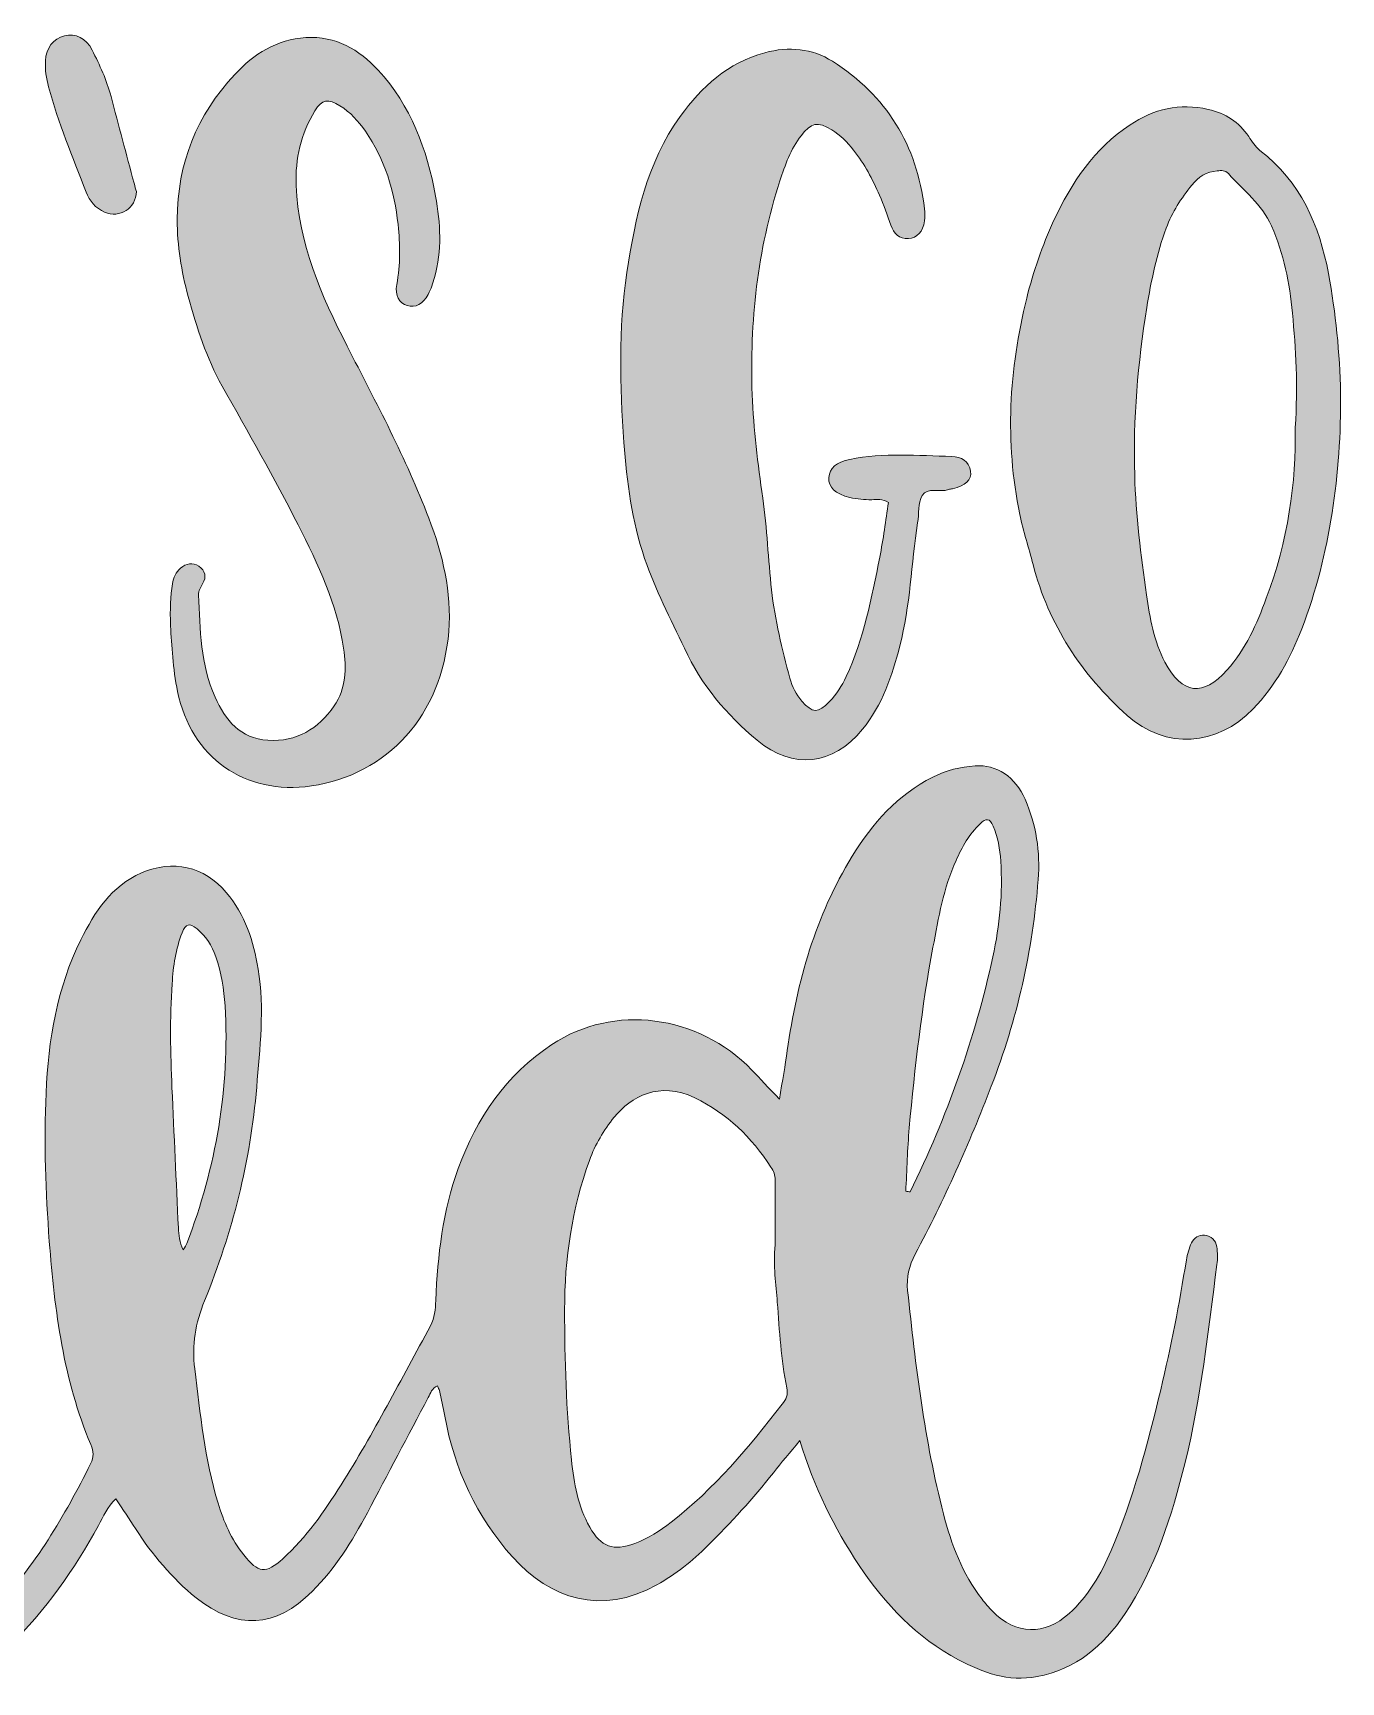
# Model space of a CAD drawing. Header units: inches. Extents: x 9.89 to 14.09, y 10.62 to 13.39.
# Drawn here: x 11.914 to 14.094, y 10.622 to 13.37 of the extents above; entities that cross this region are included whole.
import ezdxf

# ---------------------------------------------------------------- set-up
doc = ezdxf.new("R2010")
doc.units = ezdxf.units.IN
doc.header["$MEASUREMENT"] = 0
doc.layers.add('Calque 1', color=7, linetype='Continuous')

# ---------------------------------------------------------------- blocks, each defined once
blk = doc.blocks.new('block 2')
at = {"layer": 'Calque 1', "true_color": 0xffffff}
h = blk.add_hatch(color=7, dxfattribs=at)
h.dxf.hatch_style = 2
edge = h.paths.add_edge_path()
edge.add_spline(control_points=[(12.0863, 13.106), (12.086, 13.0773), (12.0584, 13.0606), (12.0335, 13.0714), (12.0183, 13.0781), (12.0081, 13.0902), (12.0025, 13.1048), (11.9804, 13.1629), (11.9561, 13.2203), (11.94, 13.2805), (11.9363, 13.2945), (11.9341, 13.3088), (11.9348, 13.3234), (11.9358, 13.3449), (11.948, 13.3606), (11.9665, 13.3654), (11.9846, 13.37), (12.0028, 13.3616), (12.0128, 13.3414), (12.0252, 13.3166), (12.037, 13.2914), (12.0441, 13.2644), (12.0568, 13.2161), (12.0697, 13.1678), (12.0825, 13.1196), (12.0839, 13.1142), (12.0855, 13.109), (12.0863, 13.106)], knot_values=[0, 0, 0, 0, 1, 1, 1, 2, 2, 2, 3, 3, 3, 4, 4, 4, 5, 5, 5, 6, 6, 6, 7, 7, 7, 8, 8, 8, 9, 9, 9, 9], degree=3, periodic=1)
h = blk.add_hatch(color=7, dxfattribs=at)
h.dxf.hatch_style = 2
edge = h.paths.add_edge_path()
edge.add_spline(control_points=[(12.1433, 12.3816), (12.1425, 12.41), (12.1427, 12.4311), (12.1464, 12.4521), (12.1482, 12.4624), (12.1517, 12.4714), (12.16, 12.478), (12.1694, 12.4856), (12.1799, 12.4888), (12.1906, 12.4811), (12.2011, 12.4736), (12.2036, 12.4635), (12.1968, 12.4519), (12.1935, 12.4461), (12.1897, 12.4406), (12.19, 12.4334), (12.1925, 12.3756), (12.1929, 12.3174), (12.2176, 12.2631), (12.2351, 12.2246), (12.2592, 12.1941), (12.3056, 12.1912), (12.3535, 12.1883), (12.3891, 12.2102), (12.4158, 12.2483), (12.4363, 12.2776), (12.4364, 12.3109), (12.4316, 12.3445), (12.4211, 12.4185), (12.3889, 12.4845), (12.3559, 12.5502), (12.3164, 12.6288), (12.2722, 12.7048), (12.2292, 12.7816), (12.2032, 12.8283), (12.1869, 12.879), (12.1728, 12.9309), (12.1612, 12.9734), (12.1544, 13.0152), (12.1545, 13.059), (12.1546, 13.1526), (12.1869, 13.233), (12.2503, 13.3009), (12.2822, 13.335), (12.3199, 13.3592), (12.3688, 13.3622), (12.4189, 13.3654), (12.4574, 13.3426), (12.4893, 13.308), (12.5438, 13.2488), (12.5708, 13.1762), (12.5849, 13.0982), (12.5932, 13.0528), (12.5957, 13.0075), (12.5832, 12.9625), (12.5805, 12.9529), (12.5772, 12.9432), (12.5727, 12.9344), (12.5643, 12.9181), (12.5508, 12.9114), (12.5378, 12.9156), (12.524, 12.9201), (12.5169, 12.932), (12.5203, 12.9508), (12.5263, 12.984), (12.526, 13.0174), (12.5224, 13.0506), (12.5164, 13.1067), (12.5004, 13.1595), (12.4679, 13.2066), (12.4564, 13.2232), (12.4427, 13.2378), (12.4255, 13.2487), (12.4061, 13.261), (12.3955, 13.2596), (12.3838, 13.2402), (12.3608, 13.2023), (12.3508, 13.1602), (12.3526, 13.116), (12.3567, 13.0191), (12.3943, 12.9326), (12.4376, 12.848), (12.4857, 12.7539), (12.5358, 12.6606), (12.5736, 12.5616), (12.5966, 12.5011), (12.6121, 12.4383), (12.6069, 12.3726), (12.5958, 12.2333), (12.5047, 12.1334), (12.3779, 12.115), (12.2673, 12.099), (12.1775, 12.1623), (12.1549, 12.2726), (12.1471, 12.3109), (12.1453, 12.3499), (12.1433, 12.3816)], knot_values=[0, 0, 0, 0, 1, 1, 1, 2, 2, 2, 3, 3, 3, 4, 4, 4, 5, 5, 5, 6, 6, 6, 7, 7, 7, 8, 8, 8, 9, 9, 9, 10, 10, 10, 11, 11, 11, 12, 12, 12, 13, 13, 13, 14, 14, 14, 15, 15, 15, 16, 16, 16, 17, 17, 17, 18, 18, 18, 19, 19, 19, 20, 20, 20, 21, 21, 21, 22, 22, 22, 23, 23, 23, 24, 24, 24, 25, 25, 25, 26, 26, 26, 27, 27, 27, 28, 28, 28, 29, 29, 29, 30, 30, 30, 31, 31, 31, 32, 32, 32, 32], degree=3, periodic=1)
h = blk.add_hatch(color=7, dxfattribs=at)
h.dxf.hatch_style = 2
edge = h.paths.add_edge_path()
edge.add_spline(control_points=[(13.3395, 12.5873), (13.3296, 12.5943), (13.3205, 12.5921), (13.3117, 12.5921), (13.2994, 12.5921), (13.2873, 12.5929), (13.2753, 12.5958), (13.2509, 12.6015), (13.2392, 12.6126), (13.2402, 12.6292), (13.2412, 12.6447), (13.2527, 12.6548), (13.2752, 12.6593), (13.3316, 12.6704), (13.3885, 12.6657), (13.4452, 12.6642), (13.4605, 12.6639), (13.4738, 12.6569), (13.4763, 12.6394), (13.4785, 12.6249), (13.4682, 12.6156), (13.446, 12.6105), (13.4438, 12.61), (13.4416, 12.6098), (13.4395, 12.609), (13.425, 12.6038), (13.4044, 12.6136), (13.3959, 12.599), (13.3886, 12.5866), (13.3905, 12.5688), (13.3881, 12.5534), (13.3777, 12.4852), (13.3757, 12.4157), (13.3585, 12.3485), (13.3457, 12.2988), (13.3294, 12.2503), (13.2961, 12.2094), (13.2467, 12.1487), (13.1809, 12.1417), (13.1208, 12.1913), (13.0693, 12.2336), (13.0281, 12.2836), (12.9995, 12.3444), (12.9763, 12.3938), (12.9508, 12.4422), (12.9333, 12.494), (12.9121, 12.5567), (12.9035, 12.6224), (12.8988, 12.6876), (12.8921, 12.7819), (12.8893, 12.8769), (12.9038, 12.971), (12.9179, 13.0627), (12.9365, 13.1534), (12.9926, 13.2308), (13.0284, 13.2804), (13.0718, 13.3203), (13.1334, 13.3371), (13.1737, 13.348), (13.2124, 13.3442), (13.2461, 13.3228), (13.3361, 13.2659), (13.3873, 13.183), (13.3995, 13.0768), (13.4003, 13.0701), (13.4002, 13.0633), (13.3994, 13.0567), (13.3971, 13.0389), (13.3873, 13.028), (13.3729, 13.0273), (13.357, 13.0264), (13.3485, 13.0356), (13.3435, 13.0495), (13.3374, 13.0663), (13.3319, 13.0833), (13.3247, 13.0995), (13.313, 13.126), (13.2998, 13.1519), (13.2814, 13.1746), (13.2709, 13.1877), (13.2595, 13.2), (13.2451, 13.2088), (13.2218, 13.2228), (13.2104, 13.2205), (13.1938, 13.1988), (13.1766, 13.1763), (13.1673, 13.1499), (13.1587, 13.1234), (13.1211, 13.0077), (13.1081, 12.8881), (13.1125, 12.7673), (13.1145, 12.7098), (13.1219, 12.6521), (13.1301, 12.5948), (13.1374, 12.5441), (13.139, 12.4926), (13.1447, 12.4417), (13.1503, 12.3919), (13.1622, 12.3431), (13.1751, 12.2947), (13.1788, 12.2805), (13.1854, 12.2677), (13.1952, 12.2566), (13.2131, 12.2362), (13.2221, 12.2357), (13.2414, 12.2557), (13.2531, 12.2678), (13.2618, 12.282), (13.269, 12.2973), (13.2986, 12.3605), (13.3115, 12.4285), (13.325, 12.4961), (13.3311, 12.5266), (13.3348, 12.5575), (13.3395, 12.5873)], knot_values=[0, 0, 0, 0, 1, 1, 1, 2, 2, 2, 3, 3, 3, 4, 4, 4, 5, 5, 5, 6, 6, 6, 7, 7, 7, 8, 8, 8, 9, 9, 9, 10, 10, 10, 11, 11, 11, 12, 12, 12, 13, 13, 13, 14, 14, 14, 15, 15, 15, 16, 16, 16, 17, 17, 17, 18, 18, 18, 19, 19, 19, 20, 20, 20, 21, 21, 21, 22, 22, 22, 23, 23, 23, 24, 24, 24, 25, 25, 25, 26, 26, 26, 27, 27, 27, 28, 28, 28, 29, 29, 29, 30, 30, 30, 31, 31, 31, 32, 32, 32, 33, 33, 33, 34, 34, 34, 35, 35, 35, 36, 36, 36, 37, 37, 37, 38, 38, 38, 38], degree=3, periodic=1)
h = blk.add_hatch(color=7, dxfattribs=at)
h.dxf.hatch_style = 2
edge = h.paths.add_edge_path()
edge.add_spline(control_points=[(14.093, 12.7695), (14.0936, 12.6349), (14.0762, 12.5031), (14.0281, 12.3767), (14.0093, 12.3275), (13.9838, 12.2819), (13.947, 12.2434), (13.8872, 12.1811), (13.8015, 12.1748), (13.7373, 12.2325), (13.6613, 12.3009), (13.6064, 12.3837), (13.5806, 12.484), (13.5734, 12.5119), (13.5642, 12.5392), (13.5583, 12.5677), (13.5333, 12.6889), (13.5402, 12.8086), (13.5699, 12.928), (13.581, 12.9725), (13.5957, 13.0154), (13.6148, 13.057), (13.644, 13.1206), (13.683, 13.1772), (13.742, 13.2168), (13.7813, 13.2431), (13.8247, 13.2536), (13.8725, 13.2426), (13.9013, 13.236), (13.9236, 13.2215), (13.9398, 13.1974), (13.9454, 13.189), (13.9503, 13.1807), (13.9586, 13.1743), (14.026, 13.1222), (14.0578, 13.0493), (14.0727, 12.9689), (14.0849, 12.9033), (14.0914, 12.8366), (14.093, 12.7695)], knot_values=[0, 0, 0, 0, 1, 1, 1, 2, 2, 2, 3, 3, 3, 4, 4, 4, 5, 5, 5, 6, 6, 6, 7, 7, 7, 8, 8, 8, 9, 9, 9, 10, 10, 10, 11, 11, 11, 12, 12, 12, 13, 13, 13, 13], degree=3, periodic=1)
edge = h.paths.add_edge_path()
edge.add_spline(control_points=[(14.0172, 12.7122), (14.0223, 12.7831), (14.0181, 12.8432), (14.0127, 12.9031), (14.0082, 12.9531), (13.9983, 13.002), (13.9777, 13.0486), (13.9617, 13.0847), (13.931, 13.1076), (13.9059, 13.1356), (13.9007, 13.1414), (13.8942, 13.1408), (13.8874, 13.1402), (13.8696, 13.1388), (13.8558, 13.1298), (13.845, 13.1163), (13.8274, 13.0946), (13.8123, 13.0715), (13.8024, 13.0449), (13.7865, 13.0019), (13.7772, 12.9573), (13.77, 12.9122), (13.755, 12.8197), (13.7472, 12.7268), (13.7498, 12.6329), (13.7518, 12.5659), (13.76, 12.4997), (13.7697, 12.4336), (13.7753, 12.395), (13.7815, 12.3563), (13.8001, 12.3213), (13.8289, 12.2674), (13.8637, 12.2633), (13.9038, 12.3083), (13.9349, 12.343), (13.953, 12.3849), (13.9691, 12.4278), (14.0047, 12.5229), (14.0195, 12.6215), (14.0172, 12.7122)], knot_values=[0, 0, 0, 0, 1, 1, 1, 2, 2, 2, 3, 3, 3, 4, 4, 4, 5, 5, 5, 6, 6, 6, 7, 7, 7, 8, 8, 8, 9, 9, 9, 10, 10, 10, 11, 11, 11, 12, 12, 12, 13, 13, 13, 13], degree=3, periodic=1)
h = blk.add_hatch(color=7, dxfattribs=at)
h.dxf.hatch_style = 2
edge = h.paths.add_edge_path()
edge.add_spline(control_points=[(13.1579, 11.5929), (13.1629, 11.6239), (13.1675, 11.649), (13.171, 11.6742), (13.187, 11.7889), (13.2182, 11.8986), (13.2791, 11.9981), (13.3127, 12.0531), (13.3547, 12.0999), (13.4134, 12.1298), (13.4359, 12.1412), (13.4595, 12.1467), (13.4839, 12.1486), (13.5196, 12.1513), (13.5515, 12.1296), (13.5672, 12.0929), (13.5857, 12.0502), (13.5926, 12.0052), (13.589, 11.959), (13.5799, 11.8405), (13.5538, 11.7256), (13.5109, 11.6147), (13.474, 11.5189), (13.4324, 11.4253), (13.3842, 11.3347), (13.3737, 11.3151), (13.3692, 11.2961), (13.3715, 11.274), (13.3848, 11.1489), (13.3995, 11.0239), (13.4312, 10.9017), (13.4443, 10.8509), (13.4627, 10.8019), (13.4955, 10.7597), (13.501, 10.7527), (13.5067, 10.7457), (13.5129, 10.7394), (13.5518, 10.7002), (13.5999, 10.6988), (13.6406, 10.7359), (13.6726, 10.765), (13.6937, 10.8016), (13.7106, 10.8407), (13.7478, 10.9271), (13.7712, 11.0177), (13.7932, 11.1087), (13.8104, 11.1802), (13.8242, 11.2524), (13.8359, 11.325), (13.8375, 11.3347), (13.8404, 11.3446), (13.8445, 11.3536), (13.8484, 11.362), (13.8563, 11.3673), (13.8662, 11.3663), (13.8774, 11.365), (13.885, 11.3578), (13.8866, 11.3471), (13.8882, 11.3374), (13.8881, 11.3271), (13.8868, 11.3172), (13.8721, 11.2068), (13.8608, 11.0959), (13.8338, 10.9875), (13.8117, 10.8985), (13.7846, 10.8111), (13.7329, 10.7343), (13.6978, 10.6822), (13.6522, 10.6428), (13.5872, 10.6306), (13.539, 10.6216), (13.497, 10.6372), (13.4562, 10.6587), (13.3864, 10.6954), (13.3343, 10.7509), (13.2909, 10.8157), (13.2487, 10.8788), (13.2158, 10.9463), (13.192, 11.024), (13.1753, 11.0038), (13.1611, 10.9873), (13.1477, 10.9703), (13.1138, 10.9273), (13.077, 10.8871), (13.0381, 10.8486), (13.0127, 10.8234), (12.985, 10.8011), (12.9536, 10.7835), (12.8611, 10.7317), (12.7758, 10.7602), (12.7132, 10.83), (12.653, 10.897), (12.6164, 10.9763), (12.6002, 11.0649), (12.5976, 11.0791), (12.5943, 11.0933), (12.5912, 11.1074), (12.5908, 11.1095), (12.5895, 11.1115), (12.5879, 11.115), (12.5789, 11.1115), (12.5765, 11.1027), (12.5728, 11.0957), (12.5388, 11.0318), (12.5051, 10.9677), (12.4712, 10.9036), (12.4461, 10.8561), (12.4176, 10.811), (12.3794, 10.7727), (12.3182, 10.7115), (12.2539, 10.7076), (12.1859, 10.7621), (12.1456, 10.7944), (12.1129, 10.8339), (12.0849, 10.8772), (12.0746, 10.8931), (12.0641, 10.9088), (12.0522, 10.9269), (12.038, 10.9137), (12.0313, 10.8974), (12.0232, 10.8826), (11.983, 10.8087), (11.9347, 10.7409), (11.8748, 10.6816), (11.8548, 10.6618), (11.8332, 10.6456), (11.805, 10.6377), (11.7525, 10.623), (11.7095, 10.6399), (11.6748, 10.677), (11.609, 10.7471), (11.564, 10.8301), (11.5328, 10.9206), (11.4887, 11.0483), (11.4703, 11.1799), (11.4718, 11.3148), (11.4726, 11.387), (11.4719, 11.4593), (11.4719, 11.5329), (11.4589, 11.5367), (11.4481, 11.5298), (11.4372, 11.526), (11.3939, 11.5109), (11.35, 11.4991), (11.304, 11.4958), (11.2761, 11.4938), (11.2762, 11.4935), (11.2732, 11.4646), (11.2629, 11.3658), (11.2469, 11.2679), (11.2177, 11.1728), (11.1849, 11.0661), (11.1451, 10.9622), (11.0909, 10.8643), (11.0687, 10.8242), (11.0421, 10.7871), (11.0081, 10.7558), (10.9575, 10.709), (10.9065, 10.7074), (10.852, 10.7501), (10.8013, 10.7898), (10.7698, 10.8431), (10.7447, 10.901), (10.6964, 11.0126), (10.6801, 11.1298), (10.6841, 11.2504), (10.6867, 11.3284), (10.69, 11.4062), (10.6927, 11.4841), (10.693, 11.4948), (10.6957, 11.5058), (10.6912, 11.5168), (10.6786, 11.5149), (10.6756, 11.5041), (10.6702, 11.4964), (10.6211, 11.4268), (10.5862, 11.3496), (10.5519, 11.2721), (10.5208, 11.2017), (10.4995, 11.1276), (10.4697, 11.0567), (10.4602, 11.0341), (10.4509, 11.0114), (10.4372, 10.9909), (10.4129, 10.9546), (10.379, 10.9466), (10.3419, 10.9693), (10.3131, 10.987), (10.29, 11.0115), (10.269, 11.0375), (10.2063, 11.1152), (10.1669, 11.2032), (10.1466, 11.3014), (10.1232, 11.4149), (10.108, 11.5296), (10.0922, 11.6441), (10.0796, 11.6488), (10.0728, 11.6397), (10.0655, 11.6337), (10.0101, 11.5876), (9.9738, 11.5282), (9.9481, 11.4618), (9.9469, 11.4587), (9.9468, 11.4552), (9.9456, 11.452), (9.9385, 11.4322), (9.9267, 11.4244), (9.9113, 11.4289), (9.8964, 11.4333), (9.8901, 11.4469), (9.8943, 11.4673), (9.8961, 11.476), (9.8987, 11.4846), (9.9021, 11.4928), (9.937, 11.576), (9.984, 11.6511), (10.051, 11.7124), (10.1061, 11.7628), (10.1672, 11.7624), (10.2252, 11.7149), (10.2567, 11.689), (10.2749, 11.6554), (10.2901, 11.6193), (10.3196, 11.549), (10.3327, 11.4742), (10.3485, 11.4002), (10.3668, 11.315), (10.3751, 11.2286), (10.3805, 11.1418), (10.3826, 11.1083), (10.3906, 11.076), (10.3964, 11.0436), (10.4087, 11.0414), (10.4101, 11.051), (10.4133, 11.0572), (10.4283, 11.0872), (10.4377, 11.1194), (10.448, 11.1512), (10.5027, 11.3195), (10.5782, 11.478), (10.6704, 11.6288), (10.682, 11.6478), (10.6935, 11.6669), (10.7058, 11.6854), (10.7444, 11.7437), (10.8108, 11.748), (10.8588, 11.6979), (10.8903, 11.665), (10.9002, 11.6246), (10.9051, 11.5823), (10.912, 11.5236), (10.9098, 11.4647), (10.9073, 11.4056), (10.9037, 11.3189), (10.9028, 11.232), (10.907, 11.1451), (10.9107, 11.0695), (10.9094, 10.9936), (10.9102, 10.9179), (10.9105, 10.8911), (10.912, 10.8644), (10.9159, 10.8379), (10.9171, 10.8302), (10.9178, 10.8223), (10.9203, 10.815), (10.9278, 10.7925), (10.9377, 10.7888), (10.9576, 10.8006), (10.9733, 10.8098), (10.9851, 10.8231), (10.9962, 10.8373), (11.0252, 10.8744), (11.0461, 10.9164), (11.0662, 10.9587), (11.1444, 11.1235), (11.1878, 11.2979), (11.2094, 11.4784), (11.2119, 11.4995), (11.2032, 11.506), (11.1864, 11.5114), (11.0896, 11.5425), (10.9999, 11.697), (11.0154, 11.8044), (11.0189, 11.829), (11.0251, 11.8526), (11.0379, 11.8739), (11.074, 11.9335), (11.1401, 11.9422), (11.1906, 11.894), (11.2127, 11.8729), (11.2277, 11.8469), (11.2386, 11.8184), (11.2604, 11.7618), (11.2715, 11.7028), (11.2776, 11.6428), (11.2795, 11.624), (11.2795, 11.605), (11.2799, 11.586), (11.2808, 11.5501), (11.2807, 11.5505), (11.3179, 11.5534), (11.3684, 11.5574), (11.4159, 11.5734), (11.4637, 11.5886), (11.4746, 11.592), (11.4802, 11.5985), (11.4832, 11.609), (11.4881, 11.6261), (11.4936, 11.6431), (11.499, 11.6601), (11.5137, 11.7064), (11.5548, 11.7349), (11.6003, 11.7301), (11.642, 11.7257), (11.6743, 11.6872), (11.6802, 11.6398), (11.691, 11.5544), (11.6893, 11.4689), (11.6882, 11.3832), (11.6876, 11.3265), (11.691, 11.2698), (11.694, 11.2131), (11.6991, 11.1175), (11.6974, 11.0217), (11.7008, 10.926), (11.7025, 10.8791), (11.7078, 10.8327), (11.7196, 10.7872), (11.7259, 10.7633), (11.7345, 10.7405), (11.7501, 10.7209), (11.7663, 10.7006), (11.7824, 10.6969), (11.8058, 10.7086), (11.823, 10.7172), (11.8366, 10.7304), (11.8498, 10.7441), (11.918, 10.8148), (11.9666, 10.8984), (12.0102, 10.9854), (12.0159, 10.9967), (12.0151, 11.0064), (12.0105, 11.0172), (11.9648, 11.1255), (11.9503, 11.2399), (11.9413, 11.3559), (11.935, 11.4383), (11.9325, 11.5206), (11.9359, 11.6031), (11.9396, 11.6916), (11.9541, 11.7783), (11.9939, 11.8587), (12.0169, 11.9051), (12.0445, 11.948), (12.0948, 11.97), (12.1471, 11.9929), (12.1991, 11.9814), (12.2362, 11.9375), (12.2673, 11.9006), (12.2818, 11.8564), (12.2894, 11.8096), (12.3, 11.7438), (12.2923, 11.6783), (12.2868, 11.6128), (12.2764, 11.4897), (12.2467, 11.371), (12.2, 11.257), (12.1847, 11.2196), (12.1787, 11.1834), (12.1836, 11.1435), (12.1929, 11.0683), (12.2003, 10.9928), (12.2224, 10.9199), (12.2318, 10.8889), (12.2447, 10.8593), (12.2652, 10.8336), (12.2895, 10.803), (12.3019, 10.8013), (12.3305, 10.8271), (12.3697, 10.8626), (12.3995, 10.906), (12.4275, 10.9503), (12.4816, 11.0361), (12.5278, 11.1265), (12.5765, 11.2154), (12.5838, 11.2287), (12.5845, 11.243), (12.5851, 11.2575), (12.5883, 11.3324), (12.5971, 11.4064), (12.6227, 11.4773), (12.6534, 11.5621), (12.7023, 11.6333), (12.7788, 11.6841), (12.882, 11.7526), (13.0225, 11.7341), (13.1118, 11.6416), (13.1257, 11.6272), (13.1393, 11.6126), (13.1579, 11.5929)], knot_values=[0, 0, 0, 0, 1, 1, 1, 2, 2, 2, 3, 3, 3, 4, 4, 4, 5, 5, 5, 6, 6, 6, 7, 7, 7, 8, 8, 8, 9, 9, 9, 10, 10, 10, 11, 11, 11, 12, 12, 12, 13, 13, 13, 14, 14, 14, 15, 15, 15, 16, 16, 16, 17, 17, 17, 18, 18, 18, 19, 19, 19, 20, 20, 20, 21, 21, 21, 22, 22, 22, 23, 23, 23, 24, 24, 24, 25, 25, 25, 26, 26, 26, 27, 27, 27, 28, 28, 28, 29, 29, 29, 30, 30, 30, 31, 31, 31, 32, 32, 32, 33, 33, 33, 34, 34, 34, 35, 35, 35, 36, 36, 36, 37, 37, 37, 38, 38, 38, 39, 39, 39, 40, 40, 40, 41, 41, 41, 42, 42, 42, 43, 43, 43, 44, 44, 44, 45, 45, 45, 46, 46, 46, 47, 47, 47, 48, 48, 48, 49, 49, 49, 50, 50, 50, 51, 51, 51, 52, 52, 52, 53, 53, 53, 54, 54, 54, 55, 55, 55, 56, 56, 56, 57, 57, 57, 58, 58, 58, 59, 59, 59, 60, 60, 60, 61, 61, 61, 62, 62, 62, 63, 63, 63, 64, 64, 64, 65, 65, 65, 66, 66, 66, 67, 67, 67, 68, 68, 68, 69, 69, 69, 70, 70, 70, 71, 71, 71, 72, 72, 72, 73, 73, 73, 74, 74, 74, 75, 75, 75, 76, 76, 76, 77, 77, 77, 78, 78, 78, 79, 79, 79, 80, 80, 80, 81, 81, 81, 82, 82, 82, 83, 83, 83, 84, 84, 84, 85, 85, 85, 86, 86, 86, 87, 87, 87, 88, 88, 88, 89, 89, 89, 90, 90, 90, 91, 91, 91, 92, 92, 92, 93, 93, 93, 94, 94, 94, 95, 95, 95, 96, 96, 96, 97, 97, 97, 98, 98, 98, 99, 99, 99, 100, 100, 100, 101, 101, 101, 102, 102, 102, 103, 103, 103, 104, 104, 104, 105, 105, 105, 106, 106, 106, 107, 107, 107, 108, 108, 108, 109, 109, 109, 110, 110, 110, 111, 111, 111, 112, 112, 112, 113, 113, 113, 114, 114, 114, 115, 115, 115, 116, 116, 116, 117, 117, 117, 118, 118, 118, 119, 119, 119, 120, 120, 120, 121, 121, 121, 122, 122, 122, 123, 123, 123, 124, 124, 124, 125, 125, 125, 126, 126, 126, 127, 127, 127, 128, 128, 128, 129, 129, 129, 130, 130, 130, 131, 131, 131, 132, 132, 132, 133, 133, 133, 133], degree=3, periodic=1)
edge = h.paths.add_edge_path()
edge.add_spline(control_points=[(13.1509, 11.3505), (13.1509, 11.3824), (13.1507, 11.4202), (13.151, 11.4581), (13.151, 11.4664), (13.148, 11.4734), (13.1437, 11.4799), (13.1113, 11.5291), (13.0709, 11.5693), (13.0169, 11.5953), (12.9575, 11.6238), (12.9107, 11.5971), (12.8826, 11.563), (12.865, 11.5415), (12.8509, 11.5173), (12.8413, 11.4909), (12.8121, 11.4104), (12.7998, 11.3267), (12.7999, 11.2418), (12.8, 11.1584), (12.8025, 11.0748), (12.8114, 10.9917), (12.8156, 10.9527), (12.8221, 10.9144), (12.8418, 10.8797), (12.8605, 10.8466), (12.8811, 10.8392), (12.917, 10.8526), (12.9392, 10.8609), (12.9587, 10.8736), (12.9773, 10.888), (13.0495, 10.9436), (13.1068, 11.0132), (13.1624, 11.0844), (13.1688, 11.0925), (13.1726, 11.1006), (13.1702, 11.1119), (13.1602, 11.1589), (13.1581, 11.2069), (13.1543, 11.2546), (13.1519, 11.2844), (13.1471, 11.3143), (13.1509, 11.3505)], knot_values=[0, 0, 0, 0, 1, 1, 1, 2, 2, 2, 3, 3, 3, 4, 4, 4, 5, 5, 5, 6, 6, 6, 7, 7, 7, 8, 8, 8, 9, 9, 9, 10, 10, 10, 11, 11, 11, 12, 12, 12, 13, 13, 13, 14, 14, 14, 14], degree=3, periodic=1)
edge = h.paths.add_edge_path()
edge.add_spline(control_points=[(13.3684, 11.4394), (13.3709, 11.439), (13.3733, 11.4387), (13.3758, 11.4383), (13.4367, 11.5637), (13.4839, 11.694), (13.5136, 11.8305), (13.525, 11.883), (13.5301, 11.936), (13.5267, 11.9897), (13.5254, 12.0099), (13.5218, 12.0294), (13.5141, 12.0482), (13.5085, 12.0618), (13.5021, 12.0614), (13.4922, 12.0519), (13.4741, 12.0346), (13.4621, 12.0135), (13.4521, 11.991), (13.4315, 11.9448), (13.4229, 11.8954), (13.4137, 11.8462), (13.395, 11.7466), (13.3835, 11.646), (13.3742, 11.5451), (13.371, 11.51), (13.3703, 11.4746), (13.3684, 11.4394)], knot_values=[0, 0, 0, 0, 1, 1, 1, 2, 2, 2, 3, 3, 3, 4, 4, 4, 5, 5, 5, 6, 6, 6, 7, 7, 7, 8, 8, 8, 9, 9, 9, 9], degree=3, periodic=1)
edge = h.paths.add_edge_path()
edge.add_spline(control_points=[(12.1642, 11.3419), (12.1672, 11.3469), (12.1693, 11.3494), (12.1704, 11.3524), (12.2189, 11.48), (12.2424, 11.6118), (12.2341, 11.7485), (12.2325, 11.7763), (12.2275, 11.8037), (12.2187, 11.8304), (12.2126, 11.8489), (12.2024, 11.8646), (12.1874, 11.8768), (12.1745, 11.8871), (12.1686, 11.8859), (12.1626, 11.8704), (12.152, 11.8432), (12.1478, 11.8145), (12.1459, 11.7855), (12.1419, 11.7276), (12.1431, 11.6698), (12.1457, 11.6119), (12.1493, 11.534), (12.1527, 11.4562), (12.1563, 11.3784), (12.1568, 11.3665), (12.1587, 11.3549), (12.1642, 11.3419)], knot_values=[0, 0, 0, 0, 1, 1, 1, 2, 2, 2, 3, 3, 3, 4, 4, 4, 5, 5, 5, 6, 6, 6, 7, 7, 7, 8, 8, 8, 9, 9, 9, 9], degree=3, periodic=1)
edge = h.paths.add_edge_path()
edge.add_spline(control_points=[(11.206, 11.5732), (11.2131, 11.5774), (11.2125, 11.5821), (11.2124, 11.5863), (11.2112, 11.6386), (11.2063, 11.6905), (11.193, 11.7413), (11.1862, 11.7671), (11.1797, 11.793), (11.1657, 11.8162), (11.1559, 11.8324), (11.145, 11.8534), (11.1244, 11.8481), (11.106, 11.8434), (11.1053, 11.8204), (11.1038, 11.8027), (11.0972, 11.724), (11.1244, 11.6565), (11.1733, 11.5966), (11.1824, 11.5855), (11.1935, 11.5767), (11.206, 11.5732)], knot_values=[0, 0, 0, 0, 1, 1, 1, 2, 2, 2, 3, 3, 3, 4, 4, 4, 5, 5, 5, 6, 6, 6, 7, 7, 7, 7], degree=3, periodic=1)
at = {"layer": 'Calque 1', "lineweight": 0}
for points, knots in [([(12.0863, 13.106), (12.086, 13.0773), (12.0584, 13.0606), (12.0335, 13.0714), (12.0183, 13.0781), (12.0081, 13.0902), (12.0025, 13.1048), (11.9804, 13.1629), (11.9561, 13.2203), (11.94, 13.2805), (11.9363, 13.2945), (11.9341, 13.3088), (11.9348, 13.3234), (11.9358, 13.3449), (11.948, 13.3606), (11.9665, 13.3654), (11.9846, 13.37), (12.0028, 13.3616), (12.0128, 13.3414), (12.0252, 13.3166), (12.037, 13.2914), (12.0441, 13.2644), (12.0568, 13.2161), (12.0697, 13.1678), (12.0825, 13.1196), (12.0839, 13.1142), (12.0855, 13.109), (12.0863, 13.106)], [0, 0, 0, 0, 1, 1, 1, 2, 2, 2, 3, 3, 3, 4, 4, 4, 5, 5, 5, 6, 6, 6, 7, 7, 7, 8, 8, 8, 9, 9, 9, 9]), ([(12.1433, 12.3816), (12.1425, 12.41), (12.1427, 12.4311), (12.1464, 12.4521), (12.1482, 12.4624), (12.1517, 12.4714), (12.16, 12.478), (12.1694, 12.4856), (12.1799, 12.4888), (12.1906, 12.4811), (12.2011, 12.4736), (12.2036, 12.4635), (12.1968, 12.4519), (12.1935, 12.4461), (12.1897, 12.4406), (12.19, 12.4334), (12.1925, 12.3756), (12.1929, 12.3174), (12.2176, 12.2631), (12.2351, 12.2246), (12.2592, 12.1941), (12.3056, 12.1912), (12.3535, 12.1883), (12.3891, 12.2102), (12.4158, 12.2483), (12.4363, 12.2776), (12.4364, 12.3109), (12.4316, 12.3445), (12.4211, 12.4185), (12.3889, 12.4845), (12.3559, 12.5502), (12.3164, 12.6288), (12.2722, 12.7048), (12.2292, 12.7816), (12.2032, 12.8283), (12.1869, 12.879), (12.1728, 12.9309), (12.1612, 12.9734), (12.1544, 13.0152), (12.1545, 13.059), (12.1546, 13.1526), (12.1869, 13.233), (12.2503, 13.3009), (12.2822, 13.335), (12.3199, 13.3592), (12.3688, 13.3622), (12.4189, 13.3654), (12.4574, 13.3426), (12.4893, 13.308), (12.5438, 13.2488), (12.5708, 13.1762), (12.5849, 13.0982), (12.5932, 13.0528), (12.5957, 13.0075), (12.5832, 12.9625), (12.5805, 12.9529), (12.5772, 12.9432), (12.5727, 12.9344), (12.5643, 12.9181), (12.5508, 12.9114), (12.5378, 12.9156), (12.524, 12.9201), (12.5169, 12.932), (12.5203, 12.9508), (12.5263, 12.984), (12.526, 13.0174), (12.5224, 13.0506), (12.5164, 13.1067), (12.5004, 13.1595), (12.4679, 13.2066), (12.4564, 13.2232), (12.4427, 13.2378), (12.4255, 13.2487), (12.4061, 13.261), (12.3955, 13.2596), (12.3838, 13.2402), (12.3608, 13.2023), (12.3508, 13.1602), (12.3526, 13.116), (12.3567, 13.0191), (12.3943, 12.9326), (12.4376, 12.848), (12.4857, 12.7539), (12.5358, 12.6606), (12.5736, 12.5616), (12.5966, 12.5011), (12.6121, 12.4383), (12.6069, 12.3726), (12.5958, 12.2333), (12.5047, 12.1334), (12.3779, 12.115), (12.2673, 12.099), (12.1775, 12.1623), (12.1549, 12.2726), (12.1471, 12.3109), (12.1453, 12.3499), (12.1433, 12.3816)], [0, 0, 0, 0, 1, 1, 1, 2, 2, 2, 3, 3, 3, 4, 4, 4, 5, 5, 5, 6, 6, 6, 7, 7, 7, 8, 8, 8, 9, 9, 9, 10, 10, 10, 11, 11, 11, 12, 12, 12, 13, 13, 13, 14, 14, 14, 15, 15, 15, 16, 16, 16, 17, 17, 17, 18, 18, 18, 19, 19, 19, 20, 20, 20, 21, 21, 21, 22, 22, 22, 23, 23, 23, 24, 24, 24, 25, 25, 25, 26, 26, 26, 27, 27, 27, 28, 28, 28, 29, 29, 29, 30, 30, 30, 31, 31, 31, 32, 32, 32, 32]), ([(13.3395, 12.5873), (13.3296, 12.5943), (13.3205, 12.5921), (13.3117, 12.5921), (13.2994, 12.5921), (13.2873, 12.5929), (13.2753, 12.5958), (13.2509, 12.6015), (13.2392, 12.6126), (13.2402, 12.6292), (13.2412, 12.6447), (13.2527, 12.6548), (13.2752, 12.6593), (13.3316, 12.6704), (13.3885, 12.6657), (13.4452, 12.6642), (13.4605, 12.6639), (13.4738, 12.6569), (13.4763, 12.6394), (13.4785, 12.6249), (13.4682, 12.6156), (13.446, 12.6105), (13.4438, 12.61), (13.4416, 12.6098), (13.4395, 12.609), (13.425, 12.6038), (13.4044, 12.6136), (13.3959, 12.599), (13.3886, 12.5866), (13.3905, 12.5688), (13.3881, 12.5534), (13.3777, 12.4852), (13.3757, 12.4157), (13.3585, 12.3485), (13.3457, 12.2988), (13.3294, 12.2503), (13.2961, 12.2094), (13.2467, 12.1487), (13.1809, 12.1417), (13.1208, 12.1913), (13.0693, 12.2336), (13.0281, 12.2836), (12.9995, 12.3444), (12.9763, 12.3938), (12.9508, 12.4422), (12.9333, 12.494), (12.9121, 12.5567), (12.9035, 12.6224), (12.8988, 12.6876), (12.8921, 12.7819), (12.8893, 12.8769), (12.9038, 12.971), (12.9179, 13.0627), (12.9365, 13.1534), (12.9926, 13.2308), (13.0284, 13.2804), (13.0718, 13.3203), (13.1334, 13.3371), (13.1737, 13.348), (13.2124, 13.3442), (13.2461, 13.3228), (13.3361, 13.2659), (13.3873, 13.183), (13.3995, 13.0768), (13.4003, 13.0701), (13.4002, 13.0633), (13.3994, 13.0567), (13.3971, 13.0389), (13.3873, 13.028), (13.3729, 13.0273), (13.357, 13.0264), (13.3485, 13.0356), (13.3435, 13.0495), (13.3374, 13.0663), (13.3319, 13.0833), (13.3247, 13.0995), (13.313, 13.126), (13.2998, 13.1519), (13.2814, 13.1746), (13.2709, 13.1877), (13.2595, 13.2), (13.2451, 13.2088), (13.2218, 13.2228), (13.2104, 13.2205), (13.1938, 13.1988), (13.1766, 13.1763), (13.1673, 13.1499), (13.1587, 13.1234), (13.1211, 13.0077), (13.1081, 12.8881), (13.1125, 12.7673), (13.1145, 12.7098), (13.1219, 12.6521), (13.1301, 12.5948), (13.1374, 12.5441), (13.139, 12.4926), (13.1447, 12.4417), (13.1503, 12.3919), (13.1622, 12.3431), (13.1751, 12.2947), (13.1788, 12.2805), (13.1854, 12.2677), (13.1952, 12.2566), (13.2131, 12.2362), (13.2221, 12.2357), (13.2414, 12.2557), (13.2531, 12.2678), (13.2618, 12.282), (13.269, 12.2973), (13.2986, 12.3605), (13.3115, 12.4285), (13.325, 12.4961), (13.3311, 12.5266), (13.3348, 12.5575), (13.3395, 12.5873)], [0, 0, 0, 0, 1, 1, 1, 2, 2, 2, 3, 3, 3, 4, 4, 4, 5, 5, 5, 6, 6, 6, 7, 7, 7, 8, 8, 8, 9, 9, 9, 10, 10, 10, 11, 11, 11, 12, 12, 12, 13, 13, 13, 14, 14, 14, 15, 15, 15, 16, 16, 16, 17, 17, 17, 18, 18, 18, 19, 19, 19, 20, 20, 20, 21, 21, 21, 22, 22, 22, 23, 23, 23, 24, 24, 24, 25, 25, 25, 26, 26, 26, 27, 27, 27, 28, 28, 28, 29, 29, 29, 30, 30, 30, 31, 31, 31, 32, 32, 32, 33, 33, 33, 34, 34, 34, 35, 35, 35, 36, 36, 36, 37, 37, 37, 38, 38, 38, 38]), ([(14.093, 12.7695), (14.0936, 12.6349), (14.0762, 12.5031), (14.0281, 12.3767), (14.0093, 12.3275), (13.9838, 12.2819), (13.947, 12.2434), (13.8872, 12.1811), (13.8015, 12.1748), (13.7373, 12.2325), (13.6613, 12.3009), (13.6064, 12.3837), (13.5806, 12.484), (13.5734, 12.5119), (13.5642, 12.5392), (13.5583, 12.5677), (13.5333, 12.6889), (13.5402, 12.8086), (13.5699, 12.928), (13.581, 12.9725), (13.5957, 13.0154), (13.6148, 13.057), (13.644, 13.1206), (13.683, 13.1772), (13.742, 13.2168), (13.7813, 13.2431), (13.8247, 13.2536), (13.8725, 13.2426), (13.9013, 13.236), (13.9236, 13.2215), (13.9398, 13.1974), (13.9454, 13.189), (13.9503, 13.1807), (13.9586, 13.1743), (14.026, 13.1222), (14.0578, 13.0493), (14.0727, 12.9689), (14.0849, 12.9033), (14.0914, 12.8366), (14.093, 12.7695)], [0, 0, 0, 0, 1, 1, 1, 2, 2, 2, 3, 3, 3, 4, 4, 4, 5, 5, 5, 6, 6, 6, 7, 7, 7, 8, 8, 8, 9, 9, 9, 10, 10, 10, 11, 11, 11, 12, 12, 12, 13, 13, 13, 13]), ([(14.0172, 12.7122), (14.0223, 12.7831), (14.0181, 12.8432), (14.0127, 12.9031), (14.0082, 12.9531), (13.9983, 13.002), (13.9777, 13.0486), (13.9617, 13.0847), (13.931, 13.1076), (13.9059, 13.1356), (13.9007, 13.1414), (13.8942, 13.1408), (13.8874, 13.1402), (13.8696, 13.1388), (13.8558, 13.1298), (13.845, 13.1163), (13.8274, 13.0946), (13.8123, 13.0715), (13.8024, 13.0449), (13.7865, 13.0019), (13.7772, 12.9573), (13.77, 12.9122), (13.755, 12.8197), (13.7472, 12.7268), (13.7498, 12.6329), (13.7518, 12.5659), (13.76, 12.4997), (13.7697, 12.4336), (13.7753, 12.395), (13.7815, 12.3563), (13.8001, 12.3213), (13.8289, 12.2674), (13.8637, 12.2633), (13.9038, 12.3083), (13.9349, 12.343), (13.953, 12.3849), (13.9691, 12.4278), (14.0047, 12.5229), (14.0195, 12.6215), (14.0172, 12.7122)], [0, 0, 0, 0, 1, 1, 1, 2, 2, 2, 3, 3, 3, 4, 4, 4, 5, 5, 5, 6, 6, 6, 7, 7, 7, 8, 8, 8, 9, 9, 9, 10, 10, 10, 11, 11, 11, 12, 12, 12, 13, 13, 13, 13]), ([(13.1579, 11.5929), (13.1629, 11.6239), (13.1675, 11.649), (13.171, 11.6742), (13.187, 11.7889), (13.2182, 11.8986), (13.2791, 11.9981), (13.3127, 12.0531), (13.3547, 12.0999), (13.4134, 12.1298), (13.4359, 12.1412), (13.4595, 12.1467), (13.4839, 12.1486), (13.5196, 12.1513), (13.5515, 12.1296), (13.5672, 12.0929), (13.5857, 12.0502), (13.5926, 12.0052), (13.589, 11.959), (13.5799, 11.8405), (13.5538, 11.7256), (13.5109, 11.6147), (13.474, 11.5189), (13.4324, 11.4253), (13.3842, 11.3347), (13.3737, 11.3151), (13.3692, 11.2961), (13.3715, 11.274), (13.3848, 11.1489), (13.3995, 11.0239), (13.4312, 10.9017), (13.4443, 10.8509), (13.4627, 10.8019), (13.4955, 10.7597), (13.501, 10.7527), (13.5067, 10.7457), (13.5129, 10.7394), (13.5518, 10.7002), (13.5999, 10.6988), (13.6406, 10.7359), (13.6726, 10.765), (13.6937, 10.8016), (13.7106, 10.8407), (13.7478, 10.9271), (13.7712, 11.0177), (13.7932, 11.1087), (13.8104, 11.1802), (13.8242, 11.2524), (13.8359, 11.325), (13.8375, 11.3347), (13.8404, 11.3446), (13.8445, 11.3536), (13.8484, 11.362), (13.8563, 11.3673), (13.8662, 11.3663), (13.8774, 11.365), (13.885, 11.3578), (13.8866, 11.3471), (13.8882, 11.3374), (13.8881, 11.3271), (13.8868, 11.3172), (13.8721, 11.2068), (13.8608, 11.0959), (13.8338, 10.9875), (13.8117, 10.8985), (13.7846, 10.8111), (13.7329, 10.7343), (13.6978, 10.6822), (13.6522, 10.6428), (13.5872, 10.6306), (13.539, 10.6216), (13.497, 10.6372), (13.4562, 10.6587), (13.3864, 10.6954), (13.3343, 10.7509), (13.2909, 10.8157), (13.2487, 10.8788), (13.2158, 10.9463), (13.192, 11.024), (13.1753, 11.0038), (13.1611, 10.9873), (13.1477, 10.9703), (13.1138, 10.9273), (13.077, 10.8871), (13.0381, 10.8486), (13.0127, 10.8234), (12.985, 10.8011), (12.9536, 10.7835), (12.8611, 10.7317), (12.7758, 10.7602), (12.7132, 10.83), (12.653, 10.897), (12.6164, 10.9763), (12.6002, 11.0649), (12.5976, 11.0791), (12.5943, 11.0933), (12.5912, 11.1074), (12.5908, 11.1095), (12.5895, 11.1115), (12.5879, 11.115), (12.5789, 11.1115), (12.5765, 11.1027), (12.5728, 11.0957), (12.5388, 11.0318), (12.5051, 10.9677), (12.4712, 10.9036), (12.4461, 10.8561), (12.4176, 10.811), (12.3794, 10.7727), (12.3182, 10.7115), (12.2539, 10.7076), (12.1859, 10.7621), (12.1456, 10.7944), (12.1129, 10.8339), (12.0849, 10.8772), (12.0746, 10.8931), (12.0641, 10.9088), (12.0522, 10.9269), (12.038, 10.9137), (12.0313, 10.8974), (12.0232, 10.8826), (11.983, 10.8087), (11.9347, 10.7409), (11.8748, 10.6816), (11.8548, 10.6618), (11.8332, 10.6456), (11.805, 10.6377), (11.7525, 10.623), (11.7095, 10.6399), (11.6748, 10.677), (11.609, 10.7471), (11.564, 10.8301), (11.5328, 10.9206), (11.4887, 11.0483), (11.4703, 11.1799), (11.4718, 11.3148), (11.4726, 11.387), (11.4719, 11.4593), (11.4719, 11.5329), (11.4589, 11.5367), (11.4481, 11.5298), (11.4372, 11.526), (11.3939, 11.5109), (11.35, 11.4991), (11.304, 11.4958), (11.2761, 11.4938), (11.2762, 11.4935), (11.2732, 11.4646), (11.2629, 11.3658), (11.2469, 11.2679), (11.2177, 11.1728), (11.1849, 11.0661), (11.1451, 10.9622), (11.0909, 10.8643), (11.0687, 10.8242), (11.0421, 10.7871), (11.0081, 10.7558), (10.9575, 10.709), (10.9065, 10.7074), (10.852, 10.7501), (10.8013, 10.7898), (10.7698, 10.8431), (10.7447, 10.901), (10.6964, 11.0126), (10.6801, 11.1298), (10.6841, 11.2504), (10.6867, 11.3284), (10.69, 11.4062), (10.6927, 11.4841), (10.693, 11.4948), (10.6957, 11.5058), (10.6912, 11.5168), (10.6786, 11.5149), (10.6756, 11.5041), (10.6702, 11.4964), (10.6211, 11.4268), (10.5862, 11.3496), (10.5519, 11.2721), (10.5208, 11.2017), (10.4995, 11.1276), (10.4697, 11.0567), (10.4602, 11.0341), (10.4509, 11.0114), (10.4372, 10.9909), (10.4129, 10.9546), (10.379, 10.9466), (10.3419, 10.9693), (10.3131, 10.987), (10.29, 11.0115), (10.269, 11.0375), (10.2063, 11.1152), (10.1669, 11.2032), (10.1466, 11.3014), (10.1232, 11.4149), (10.108, 11.5296), (10.0922, 11.6441), (10.0796, 11.6488), (10.0728, 11.6397), (10.0655, 11.6337), (10.0101, 11.5876), (9.9738, 11.5282), (9.9481, 11.4618), (9.9469, 11.4587), (9.9468, 11.4552), (9.9456, 11.452), (9.9385, 11.4322), (9.9267, 11.4244), (9.9113, 11.4289), (9.8964, 11.4333), (9.8901, 11.4469), (9.8943, 11.4673), (9.8961, 11.476), (9.8987, 11.4846), (9.9021, 11.4928), (9.937, 11.576), (9.984, 11.6511), (10.051, 11.7124), (10.1061, 11.7628), (10.1672, 11.7624), (10.2252, 11.7149), (10.2567, 11.689), (10.2749, 11.6554), (10.2901, 11.6193), (10.3196, 11.549), (10.3327, 11.4742), (10.3485, 11.4002), (10.3668, 11.315), (10.3751, 11.2286), (10.3805, 11.1418), (10.3826, 11.1083), (10.3906, 11.076), (10.3964, 11.0436), (10.4087, 11.0414), (10.4101, 11.051), (10.4133, 11.0572), (10.4283, 11.0872), (10.4377, 11.1194), (10.448, 11.1512), (10.5027, 11.3195), (10.5782, 11.478), (10.6704, 11.6288), (10.682, 11.6478), (10.6935, 11.6669), (10.7058, 11.6854), (10.7444, 11.7437), (10.8108, 11.748), (10.8588, 11.6979), (10.8903, 11.665), (10.9002, 11.6246), (10.9051, 11.5823), (10.912, 11.5236), (10.9098, 11.4647), (10.9073, 11.4056), (10.9037, 11.3189), (10.9028, 11.232), (10.907, 11.1451), (10.9107, 11.0695), (10.9094, 10.9936), (10.9102, 10.9179), (10.9105, 10.8911), (10.912, 10.8644), (10.9159, 10.8379), (10.9171, 10.8302), (10.9178, 10.8223), (10.9203, 10.815), (10.9278, 10.7925), (10.9377, 10.7888), (10.9576, 10.8006), (10.9733, 10.8098), (10.9851, 10.8231), (10.9962, 10.8373), (11.0252, 10.8744), (11.0461, 10.9164), (11.0662, 10.9587), (11.1444, 11.1235), (11.1878, 11.2979), (11.2094, 11.4784), (11.2119, 11.4995), (11.2032, 11.506), (11.1864, 11.5114), (11.0896, 11.5425), (10.9999, 11.697), (11.0154, 11.8044), (11.0189, 11.829), (11.0251, 11.8526), (11.0379, 11.8739), (11.074, 11.9335), (11.1401, 11.9422), (11.1906, 11.894), (11.2127, 11.8729), (11.2277, 11.8469), (11.2386, 11.8184), (11.2604, 11.7618), (11.2715, 11.7028), (11.2776, 11.6428), (11.2795, 11.624), (11.2795, 11.605), (11.2799, 11.586), (11.2808, 11.5501), (11.2807, 11.5505), (11.3179, 11.5534), (11.3684, 11.5574), (11.4159, 11.5734), (11.4637, 11.5886), (11.4746, 11.592), (11.4802, 11.5985), (11.4832, 11.609), (11.4881, 11.6261), (11.4936, 11.6431), (11.499, 11.6601), (11.5137, 11.7064), (11.5548, 11.7349), (11.6003, 11.7301), (11.642, 11.7257), (11.6743, 11.6872), (11.6802, 11.6398), (11.691, 11.5544), (11.6893, 11.4689), (11.6882, 11.3832), (11.6876, 11.3265), (11.691, 11.2698), (11.694, 11.2131), (11.6991, 11.1175), (11.6974, 11.0217), (11.7008, 10.926), (11.7025, 10.8791), (11.7078, 10.8327), (11.7196, 10.7872), (11.7259, 10.7633), (11.7345, 10.7405), (11.7501, 10.7209), (11.7663, 10.7006), (11.7824, 10.6969), (11.8058, 10.7086), (11.823, 10.7172), (11.8366, 10.7304), (11.8498, 10.7441), (11.918, 10.8148), (11.9666, 10.8984), (12.0102, 10.9854), (12.0159, 10.9967), (12.0151, 11.0064), (12.0105, 11.0172), (11.9648, 11.1255), (11.9503, 11.2399), (11.9413, 11.3559), (11.935, 11.4383), (11.9325, 11.5206), (11.9359, 11.6031), (11.9396, 11.6916), (11.9541, 11.7783), (11.9939, 11.8587), (12.0169, 11.9051), (12.0445, 11.948), (12.0948, 11.97), (12.1471, 11.9929), (12.1991, 11.9814), (12.2362, 11.9375), (12.2673, 11.9006), (12.2818, 11.8564), (12.2894, 11.8096), (12.3, 11.7438), (12.2923, 11.6783), (12.2868, 11.6128), (12.2764, 11.4897), (12.2467, 11.371), (12.2, 11.257), (12.1847, 11.2196), (12.1787, 11.1834), (12.1836, 11.1435), (12.1929, 11.0683), (12.2003, 10.9928), (12.2224, 10.9199), (12.2318, 10.8889), (12.2447, 10.8593), (12.2652, 10.8336), (12.2895, 10.803), (12.3019, 10.8013), (12.3305, 10.8271), (12.3697, 10.8626), (12.3995, 10.906), (12.4275, 10.9503), (12.4816, 11.0361), (12.5278, 11.1265), (12.5765, 11.2154), (12.5838, 11.2287), (12.5845, 11.243), (12.5851, 11.2575), (12.5883, 11.3324), (12.5971, 11.4064), (12.6227, 11.4773), (12.6534, 11.5621), (12.7023, 11.6333), (12.7788, 11.6841), (12.882, 11.7526), (13.0225, 11.7341), (13.1118, 11.6416), (13.1257, 11.6272), (13.1393, 11.6126), (13.1579, 11.5929)], [0, 0, 0, 0, 1, 1, 1, 2, 2, 2, 3, 3, 3, 4, 4, 4, 5, 5, 5, 6, 6, 6, 7, 7, 7, 8, 8, 8, 9, 9, 9, 10, 10, 10, 11, 11, 11, 12, 12, 12, 13, 13, 13, 14, 14, 14, 15, 15, 15, 16, 16, 16, 17, 17, 17, 18, 18, 18, 19, 19, 19, 20, 20, 20, 21, 21, 21, 22, 22, 22, 23, 23, 23, 24, 24, 24, 25, 25, 25, 26, 26, 26, 27, 27, 27, 28, 28, 28, 29, 29, 29, 30, 30, 30, 31, 31, 31, 32, 32, 32, 33, 33, 33, 34, 34, 34, 35, 35, 35, 36, 36, 36, 37, 37, 37, 38, 38, 38, 39, 39, 39, 40, 40, 40, 41, 41, 41, 42, 42, 42, 43, 43, 43, 44, 44, 44, 45, 45, 45, 46, 46, 46, 47, 47, 47, 48, 48, 48, 49, 49, 49, 50, 50, 50, 51, 51, 51, 52, 52, 52, 53, 53, 53, 54, 54, 54, 55, 55, 55, 56, 56, 56, 57, 57, 57, 58, 58, 58, 59, 59, 59, 60, 60, 60, 61, 61, 61, 62, 62, 62, 63, 63, 63, 64, 64, 64, 65, 65, 65, 66, 66, 66, 67, 67, 67, 68, 68, 68, 69, 69, 69, 70, 70, 70, 71, 71, 71, 72, 72, 72, 73, 73, 73, 74, 74, 74, 75, 75, 75, 76, 76, 76, 77, 77, 77, 78, 78, 78, 79, 79, 79, 80, 80, 80, 81, 81, 81, 82, 82, 82, 83, 83, 83, 84, 84, 84, 85, 85, 85, 86, 86, 86, 87, 87, 87, 88, 88, 88, 89, 89, 89, 90, 90, 90, 91, 91, 91, 92, 92, 92, 93, 93, 93, 94, 94, 94, 95, 95, 95, 96, 96, 96, 97, 97, 97, 98, 98, 98, 99, 99, 99, 100, 100, 100, 101, 101, 101, 102, 102, 102, 103, 103, 103, 104, 104, 104, 105, 105, 105, 106, 106, 106, 107, 107, 107, 108, 108, 108, 109, 109, 109, 110, 110, 110, 111, 111, 111, 112, 112, 112, 113, 113, 113, 114, 114, 114, 115, 115, 115, 116, 116, 116, 117, 117, 117, 118, 118, 118, 119, 119, 119, 120, 120, 120, 121, 121, 121, 122, 122, 122, 123, 123, 123, 124, 124, 124, 125, 125, 125, 126, 126, 126, 127, 127, 127, 128, 128, 128, 129, 129, 129, 130, 130, 130, 131, 131, 131, 132, 132, 132, 133, 133, 133, 133]), ([(13.3684, 11.4394), (13.3709, 11.439), (13.3733, 11.4387), (13.3758, 11.4383), (13.4367, 11.5637), (13.4839, 11.694), (13.5136, 11.8305), (13.525, 11.883), (13.5301, 11.936), (13.5267, 11.9897), (13.5254, 12.0099), (13.5218, 12.0294), (13.5141, 12.0482), (13.5085, 12.0618), (13.5021, 12.0614), (13.4922, 12.0519), (13.4741, 12.0346), (13.4621, 12.0135), (13.4521, 11.991), (13.4315, 11.9448), (13.4229, 11.8954), (13.4137, 11.8462), (13.395, 11.7466), (13.3835, 11.646), (13.3742, 11.5451), (13.371, 11.51), (13.3703, 11.4746), (13.3684, 11.4394)], [0, 0, 0, 0, 1, 1, 1, 2, 2, 2, 3, 3, 3, 4, 4, 4, 5, 5, 5, 6, 6, 6, 7, 7, 7, 8, 8, 8, 9, 9, 9, 9]), ([(12.1642, 11.3419), (12.1672, 11.3469), (12.1693, 11.3494), (12.1704, 11.3524), (12.2189, 11.48), (12.2424, 11.6118), (12.2341, 11.7485), (12.2325, 11.7763), (12.2275, 11.8037), (12.2187, 11.8304), (12.2126, 11.8489), (12.2024, 11.8646), (12.1874, 11.8768), (12.1745, 11.8871), (12.1686, 11.8859), (12.1626, 11.8704), (12.152, 11.8432), (12.1478, 11.8145), (12.1459, 11.7855), (12.1419, 11.7276), (12.1431, 11.6698), (12.1457, 11.6119), (12.1493, 11.534), (12.1527, 11.4562), (12.1563, 11.3784), (12.1568, 11.3665), (12.1587, 11.3549), (12.1642, 11.3419)], [0, 0, 0, 0, 1, 1, 1, 2, 2, 2, 3, 3, 3, 4, 4, 4, 5, 5, 5, 6, 6, 6, 7, 7, 7, 8, 8, 8, 9, 9, 9, 9]), ([(13.1509, 11.3505), (13.1509, 11.3824), (13.1507, 11.4202), (13.151, 11.4581), (13.151, 11.4664), (13.148, 11.4734), (13.1437, 11.4799), (13.1113, 11.5291), (13.0709, 11.5693), (13.0169, 11.5953), (12.9575, 11.6238), (12.9107, 11.5971), (12.8826, 11.563), (12.865, 11.5415), (12.8509, 11.5173), (12.8413, 11.4909), (12.8121, 11.4104), (12.7998, 11.3267), (12.7999, 11.2418), (12.8, 11.1584), (12.8025, 11.0748), (12.8114, 10.9917), (12.8156, 10.9527), (12.8221, 10.9144), (12.8418, 10.8797), (12.8605, 10.8466), (12.8811, 10.8392), (12.917, 10.8526), (12.9392, 10.8609), (12.9587, 10.8736), (12.9773, 10.888), (13.0495, 10.9436), (13.1068, 11.0132), (13.1624, 11.0844), (13.1688, 11.0925), (13.1726, 11.1006), (13.1702, 11.1119), (13.1602, 11.1589), (13.1581, 11.2069), (13.1543, 11.2546), (13.1519, 11.2844), (13.1471, 11.3143), (13.1509, 11.3505)], [0, 0, 0, 0, 1, 1, 1, 2, 2, 2, 3, 3, 3, 4, 4, 4, 5, 5, 5, 6, 6, 6, 7, 7, 7, 8, 8, 8, 9, 9, 9, 10, 10, 10, 11, 11, 11, 12, 12, 12, 13, 13, 13, 14, 14, 14, 14])]:
    blk.add_open_spline(points, degree=3, knots=knots, dxfattribs=at)

msp = doc.modelspace()

# ---------------------------------------------------------------- block references
at = {"layer": 'Calque 1'}
msp.add_blockref('block 2', (0, 0), dxfattribs=at)

doc.saveas('drawing.dxf')
